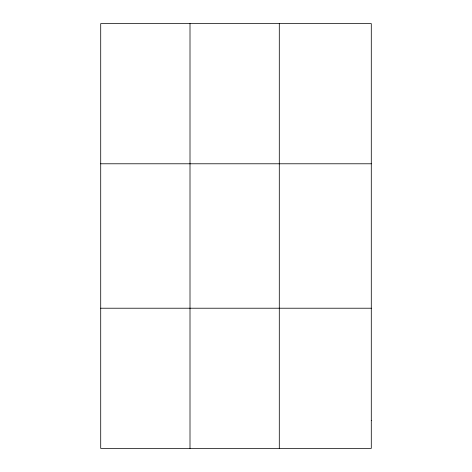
<?xml version="1.0" encoding="UTF-8"?>
<svg xmlns="http://www.w3.org/2000/svg" width="472" height="472" viewBox="0 0 472 472"><rect width="100%" height="100%" fill="white"/><g stroke="black" fill="none" stroke-linecap="round" stroke-linejoin="round"><path stroke-width="0.71" d="M190.004 23.6L190.004 448.4M279.294 23.6L279.294 448.4M100.713 163.784L371.287 163.784M100.713 308.216L371.287 308.216M371.287 420.363L371.287 448.4L100.713 448.4L100.713 23.6L371.287 23.6L371.287 420.363"/></g></svg>
